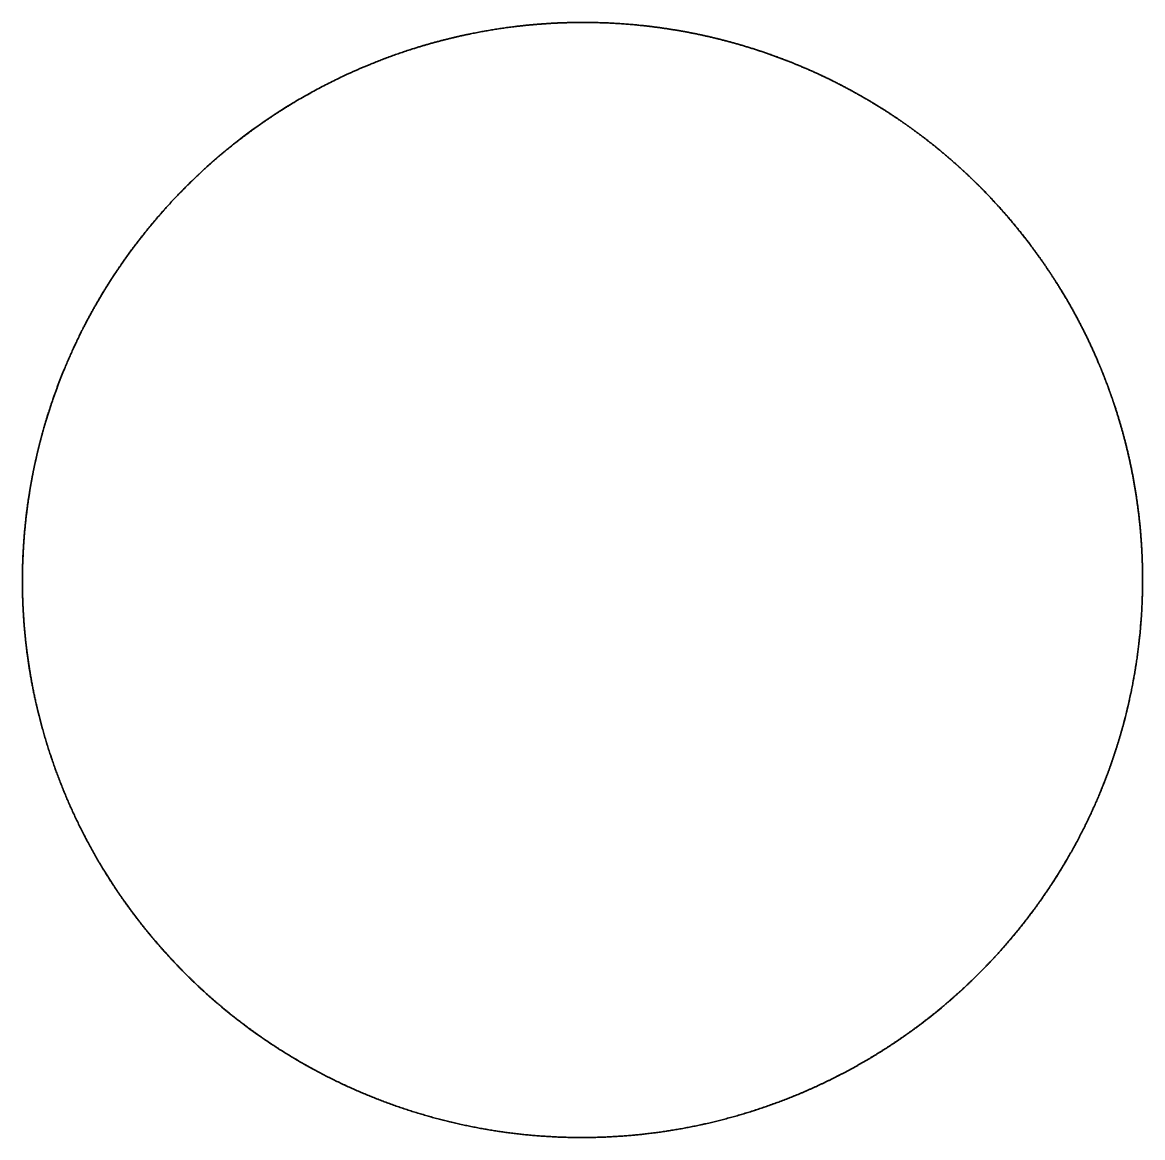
# Model space of a CAD drawing. Header units: millimetres. Extents: x 0 to 2650, y -1173 to 718.
# Drawn here: x 802.18 to 839.18, y -716.34 to -679.51 of the extents above; entities that cross this region are included whole.
import ezdxf

# ---------------------------------------------------------------- set-up
doc = ezdxf.new("R2010")
doc.units = ezdxf.units.MM
doc.layers.add('Blocks', color=7, linetype='Continuous')
doc.layers.add('Blocks$Inner', color=7, linetype='Continuous', lineweight=25, true_color=0x007f00)
doc.layers.add('Blocks$Outline', color=7, linetype='Continuous', lineweight=35, true_color=0xff3f3f)

# ---------------------------------------------------------------- blocks, each defined once
blk = doc.blocks.new('Balcony Lounge Bench Top')
at = {"layer": 'Blocks$Inner'}
blk.add_rational_spline([(393.871, 113.551), (393.301, 113.551), (392.729, 113.525), (392.156, 113.471), (391.854, 113.443), (391.552, 113.407), (391.252, 113.363), (390.951, 113.32), (390.653, 113.27), (390.358, 113.212), (389.766, 113.097), (389.183, 112.953), (388.608, 112.781), (388.033, 112.609), (387.466, 112.408), (386.908, 112.18), (386.629, 112.065), (386.352, 111.944), (386.077, 111.815), (385.802, 111.686), (385.529, 111.55), (385.262, 111.408), (384.191, 110.839), (383.19, 110.174), (382.258, 109.413), (381.791, 109.032), (381.342, 108.628), (380.911, 108.199), (380.696, 107.985), (380.485, 107.764), (380.281, 107.54), (380.077, 107.316), (379.879, 107.087), (379.687, 106.855), (378.92, 105.924), (378.249, 104.925), (377.675, 103.859), (377.388, 103.326), (377.124, 102.773), (376.891, 102.213), (376.657, 101.653), (376.453, 101.085), (376.276, 100.509), (375.923, 99.358), (375.682, 98.175), (375.558, 96.959)], [1.00000000666, 1.00000000666, 1.00000000666, 1.00000000666, 1.00000000666, 1.00000000666, 1.00000000666, 1.00000000666, 1.00000000666, 1.00000000666, 1.00000000666, 1.00000000666, 1.00000000666, 1.00000000667, 1.00000000667, 1.00000000667, 1.00000000667, 1.00000000667, 1.00000000667, 1.00000000667, 1.00000000667, 1.00000000667, 1.00000000668, 1.00000000668, 1.00000000668, 1.00000000669, 1.00000000669, 1.00000000669, 1.00000000669, 1.00000000669, 1.00000000669, 1.00000000669, 1.0000000067, 1.0000000067, 1.0000000067, 1.00000000671, 1.00000000671, 1.00000000671, 1.00000000672, 1.00000000672, 1.00000000672, 1.00000000672, 1.00000000673, 1.00000000448, 1.00000000224, 1], degree=3, knots=[342.690501, 342.690501, 342.690501, 342.690501, 345.202991, 345.202991, 345.202991, 346.538039, 346.538039, 346.538039, 347.866392, 347.866392, 347.866392, 350.50851, 350.50851, 350.50851, 353.151387, 353.151387, 353.151387, 354.480703, 354.480703, 354.480703, 355.815624, 355.815624, 355.815624, 361.1113, 361.1113, 361.1113, 363.765907, 363.765907, 363.765907, 365.100406, 365.100406, 365.100406, 366.426923, 366.426923, 366.426923, 371.719056, 371.719056, 371.719056, 374.385177, 374.385177, 374.385177, 377.032353, 377.032353, 377.032353, 382.337198, 382.337198, 382.337198, 382.337198], dxfattribs=at)
for points, knots in [([(412.195, 93.134), (412.258, 93.741), (412.29, 94.35), (412.292, 94.96), (412.294, 95.568), (412.267, 96.177), (412.21, 96.783), (412.095, 97.99), (411.865, 99.175), (411.519, 100.337), (411.346, 100.92), (411.142, 101.499), (410.912, 102.062), (410.683, 102.622), (410.428, 103.17), (410.145, 103.705), (409.864, 104.239), (409.557, 104.757), (409.225, 105.261), (408.89, 105.768), (408.531, 106.259), (408.149, 106.73), (407.385, 107.671), (406.538, 108.529), (405.608, 109.303), (405.144, 109.689), (404.662, 110.051), (404.162, 110.389), (403.911, 110.559), (403.655, 110.724), (403.396, 110.881), (403.137, 111.038), (402.875, 111.189), (402.609, 111.333), (401.549, 111.908), (400.444, 112.373), (399.294, 112.729), (399.006, 112.819), (398.716, 112.901), (398.424, 112.976), (398.131, 113.051), (397.835, 113.119), (397.539, 113.18), (396.948, 113.301), (396.354, 113.392), (395.755, 113.454), (395.128, 113.519), (394.5, 113.551), (393.871, 113.551)], [311.653521, 311.653521, 311.653521, 311.653521, 313.48345, 313.48345, 313.48345, 315.309637, 315.309637, 315.309637, 318.942796, 318.942796, 318.942796, 320.772951, 320.772951, 320.772951, 322.589158, 322.589158, 322.589158, 324.401391, 324.401391, 324.401391, 326.227059, 326.227059, 326.227059, 329.865902, 329.865902, 329.865902, 331.683045, 331.683045, 331.683045, 332.59861, 332.59861, 332.59861, 333.5114, 333.5114, 333.5114, 337.141433, 337.141433, 337.141433, 338.051907, 338.051907, 338.051907, 338.967538, 338.967538, 338.967538, 340.787161, 340.787161, 340.787161, 342.690501, 342.690501, 342.690501, 342.690501]), ([(375.462, 95.093), (375.461, 93.91), (375.571, 92.741), (375.903, 91.007), (376.042, 90.43), (376.371, 89.303), (376.561, 88.751), (377.207, 87.126), (377.738, 86.084), (379.007, 84.094), (379.727, 83.172), (380.927, 81.903), (381.347, 81.499), (382.228, 80.727), (382.692, 80.359), (384.121, 79.331), (385.125, 78.745), (386.711, 78.011), (387.252, 77.79), (388.362, 77.4), (388.925, 77.231), (390.623, 76.81), (391.772, 76.639), (393.26, 76.56), (393.585, 76.551), (393.91, 76.551)], [241.982799, 241.982799, 241.982799, 241.982799, 247.117053, 247.117053, 249.68418, 249.68418, 252.251307, 252.251307, 257.385561, 257.385561, 262.519816, 262.519816, 265.086943, 265.086943, 267.65407, 267.65407, 272.788324, 272.788324, 275.355451, 275.355451, 277.922578, 277.922578, 283.056832, 283.056832, 284.477409, 284.477409, 284.477409, 284.477409]), ([(402.235, 78.554), (402.326, 78.6), (402.404, 78.641), (402.482, 78.682), (403.548, 79.247), (404.549, 79.911), (405.486, 80.674), (405.955, 81.056), (406.405, 81.461), (406.834, 81.887), (407.261, 82.311), (407.665, 82.755), (408.049, 83.219), (408.433, 83.684), (408.794, 84.166), (409.131, 84.667), (409.469, 85.169), (409.786, 85.694), (410.074, 86.227), (410.647, 87.292), (411.113, 88.404), (411.469, 89.561), (411.648, 90.142), (411.799, 90.732), (411.92, 91.328), (412.041, 91.925), (412.133, 92.527), (412.195, 93.134)], [293.17927, 293.17927, 293.17927, 293.17927, 293.445946, 293.445946, 293.445946, 297.083418, 297.083418, 297.083418, 298.908417, 298.908417, 298.908417, 300.720009, 300.720009, 300.720009, 302.535622, 302.535622, 302.535622, 304.365255, 304.365255, 304.365255, 307.997665, 307.997665, 307.997665, 309.823659, 309.823659, 309.823659, 311.653521, 311.653521, 311.653521, 311.653521]), ([(393.91, 76.551), (394.179, 76.551), (394.448, 76.557), (394.716, 76.569), (395.017, 76.582), (395.317, 76.603), (395.617, 76.631), (396.813, 76.743), (397.988, 76.971), (399.14, 77.314), (399.429, 77.401), (399.716, 77.494), (400.001, 77.594), (400.286, 77.695), (400.57, 77.803), (400.85, 77.918), (401.316, 78.109), (401.774, 78.319), (402.235, 78.554)], [284.477409, 284.477409, 284.477409, 284.477409, 285.289738, 285.289738, 285.289738, 286.200098, 286.200098, 286.200098, 289.82933, 289.82933, 289.82933, 290.741852, 290.741852, 290.741852, 291.657142, 291.657142, 291.657142, 293.17927, 293.17927, 293.17927, 293.17927])]:
    blk.add_open_spline(points, degree=3, knots=knots, dxfattribs=at)
blk.add_open_spline([(375.558, 96.959), (375.494, 96.335), (375.463, 95.713), (375.462, 95.093)], degree=3, dxfattribs=at)
at = {"layer": 'Blocks$Outline'}
blk.add_rational_spline([(375.558, 96.959), (375.682, 98.175), (375.923, 99.358), (376.276, 100.509), (376.453, 101.085), (376.657, 101.653), (376.891, 102.213), (377.124, 102.773), (377.388, 103.326), (377.675, 103.859), (378.249, 104.925), (378.92, 105.924), (379.687, 106.855), (379.879, 107.087), (380.077, 107.316), (380.281, 107.54), (380.485, 107.764), (380.696, 107.985), (380.911, 108.199), (381.342, 108.628), (381.791, 109.032), (382.258, 109.413), (383.19, 110.174), (384.191, 110.839), (385.262, 111.408), (385.529, 111.55), (385.802, 111.686), (386.077, 111.815), (386.352, 111.944), (386.629, 112.065), (386.908, 112.18), (387.466, 112.408), (388.033, 112.609), (388.608, 112.781), (389.183, 112.953), (389.766, 113.097), (390.358, 113.212), (390.653, 113.27), (390.951, 113.32), (391.252, 113.363), (391.552, 113.407), (391.854, 113.443), (392.156, 113.471), (392.729, 113.525), (393.301, 113.551), (393.871, 113.551), (394.5, 113.551), (395.128, 113.519), (395.755, 113.454), (396.354, 113.392), (396.948, 113.301), (397.539, 113.18), (397.835, 113.119), (398.131, 113.051), (398.424, 112.976), (398.716, 112.901), (399.006, 112.819), (399.294, 112.729), (400.444, 112.373), (401.549, 111.908), (402.609, 111.333), (402.875, 111.189), (403.137, 111.038), (403.396, 110.881), (403.655, 110.724), (403.911, 110.559), (404.162, 110.389), (404.662, 110.051), (405.144, 109.689), (405.608, 109.303), (406.538, 108.529), (407.385, 107.671), (408.149, 106.73), (408.531, 106.259), (408.89, 105.768), (409.225, 105.261), (409.557, 104.757), (409.864, 104.239), (410.145, 103.705), (410.428, 103.17), (410.683, 102.622), (410.912, 102.062), (411.142, 101.499), (411.346, 100.92), (411.519, 100.337), (411.865, 99.175), (412.095, 97.99), (412.21, 96.783), (412.267, 96.177), (412.294, 95.568), (412.292, 94.96), (412.29, 94.35), (412.258, 93.741), (412.195, 93.134), (412.133, 92.527), (412.041, 91.925), (411.92, 91.328), (411.799, 90.732), (411.648, 90.142), (411.469, 89.561), (411.113, 88.404), (410.647, 87.292), (410.074, 86.227), (409.786, 85.694), (409.469, 85.169), (409.131, 84.667), (408.794, 84.166), (408.433, 83.684), (408.049, 83.219), (407.665, 82.755), (407.261, 82.311), (406.834, 81.887), (406.405, 81.461), (405.955, 81.056), (405.486, 80.674), (404.549, 79.911), (403.548, 79.247), (402.482, 78.682), (402.404, 78.641), (402.326, 78.6), (402.235, 78.554), (401.774, 78.319), (401.316, 78.109), (400.85, 77.918), (400.57, 77.803), (400.286, 77.695), (400.001, 77.594), (399.716, 77.494), (399.429, 77.401), (399.14, 77.314), (397.988, 76.971), (396.813, 76.743), (395.617, 76.631), (395.317, 76.603), (395.017, 76.582), (394.716, 76.569), (394.448, 76.557), (394.179, 76.551), (393.91, 76.551), (393.585, 76.551), (393.26, 76.56), (391.772, 76.639), (390.623, 76.81), (388.925, 77.231), (388.362, 77.4), (387.252, 77.79), (386.711, 78.011), (385.125, 78.745), (384.121, 79.331), (382.692, 80.359), (382.228, 80.727), (381.347, 81.499), (380.927, 81.903), (379.727, 83.172), (379.007, 84.094), (377.738, 86.084), (377.207, 87.126), (376.561, 88.751), (376.371, 89.303), (376.042, 90.43), (375.903, 91.007), (375.571, 92.741), (375.461, 93.91), (375.462, 95.093), (375.463, 95.713), (375.494, 96.335), (375.558, 96.959)], [0.99999999334, 0.999999995582, 0.999999997824, 1.00000000007, 1.00000000006, 1.00000000006, 1.00000000006, 1.00000000006, 1.00000000005, 1.00000000005, 1.00000000005, 1.00000000004, 1.00000000004, 1.00000000003, 1.00000000003, 1.00000000003, 1.00000000003, 1.00000000003, 1.00000000003, 1.00000000003, 1.00000000002, 1.00000000002, 1.00000000002, 1.00000000002, 1.00000000001, 1.00000000001, 1.00000000001, 1.00000000001, 1.00000000001, 1.00000000001, 1.00000000001, 1.00000000001, 1.00000000001, 1, 1, 1, 1, 1, 1, 1, 1, 1, 1, 1, 1, 1, 1, 1, 1, 1, 1, 1, 1, 1, 1, 1, 1, 1, 1, 1, 1, 1, 1, 1, 1, 1, 1, 1, 1, 1, 1, 1, 1, 1, 1, 1, 1, 1, 1, 1, 1, 1, 1, 1, 1, 1, 1, 1, 1, 1, 1, 1, 1, 1, 1, 1, 1, 1, 1, 1, 1, 1, 1, 1, 1, 1, 1, 1, 1, 1, 1, 1, 1, 1, 1, 1, 1, 1, 1, 1, 1, 1, 1, 1, 1, 1, 1, 1, 1, 1, 1, 1, 1, 1, 1, 1, 1, 1, 1, 1, 1, 1, 1, 1, 1, 1, 1, 1, 1, 1, 1, 1, 1, 1, 1, 1, 1, 1, 1, 1, 1, 1, 1, 1, 1, 1, 1], degree=3, knots=[-382.337198, -382.337198, -382.337198, -382.337198, -377.032353, -377.032353, -377.032353, -374.385177, -374.385177, -374.385177, -371.719056, -371.719056, -371.719056, -366.426923, -366.426923, -366.426923, -365.100406, -365.100406, -365.100406, -363.765907, -363.765907, -363.765907, -361.1113, -361.1113, -361.1113, -355.815624, -355.815624, -355.815624, -354.480703, -354.480703, -354.480703, -353.151387, -353.151387, -353.151387, -350.50851, -350.50851, -350.50851, -347.866392, -347.866392, -347.866392, -346.538039, -346.538039, -346.538039, -345.202991, -345.202991, -345.202991, -342.690501, -342.690501, -342.690501, -340.787161, -340.787161, -340.787161, -338.967538, -338.967538, -338.967538, -338.051907, -338.051907, -338.051907, -337.141433, -337.141433, -337.141433, -333.5114, -333.5114, -333.5114, -332.59861, -332.59861, -332.59861, -331.683045, -331.683045, -331.683045, -329.865902, -329.865902, -329.865902, -326.227059, -326.227059, -326.227059, -324.401391, -324.401391, -324.401391, -322.589158, -322.589158, -322.589158, -320.772951, -320.772951, -320.772951, -318.942796, -318.942796, -318.942796, -315.309637, -315.309637, -315.309637, -313.48345, -313.48345, -313.48345, -311.653521, -311.653521, -311.653521, -309.823659, -309.823659, -309.823659, -307.997665, -307.997665, -307.997665, -304.365255, -304.365255, -304.365255, -302.535622, -302.535622, -302.535622, -300.720009, -300.720009, -300.720009, -298.908417, -298.908417, -298.908417, -297.083418, -297.083418, -297.083418, -293.445946, -293.445946, -293.445946, -293.17927, -293.17927, -293.17927, -291.657142, -291.657142, -291.657142, -290.741852, -290.741852, -290.741852, -289.82933, -289.82933, -289.82933, -286.200098, -286.200098, -286.200098, -285.289738, -285.289738, -285.289738, -284.477409, -284.477409, -284.477409, -283.056832, -283.056832, -277.922578, -277.922578, -275.355451, -275.355451, -272.788324, -272.788324, -267.65407, -267.65407, -265.086943, -265.086943, -262.519816, -262.519816, -257.385561, -257.385561, -252.251307, -252.251307, -249.68418, -249.68418, -247.117053, -247.117053, -241.982799, -241.982799, -241.982799, -240.112369, -240.112369, -240.112369, -240.112369], dxfattribs=at)

msp = doc.modelspace()

# ---------------------------------------------------------------- block references
at = {"layer": 'Blocks', "rotation": 270.0000000000026}
msp.add_blockref('Balcony Lounge Bench Top', (725.626, -304.048), dxfattribs=at)

doc.saveas('drawing.dxf')
